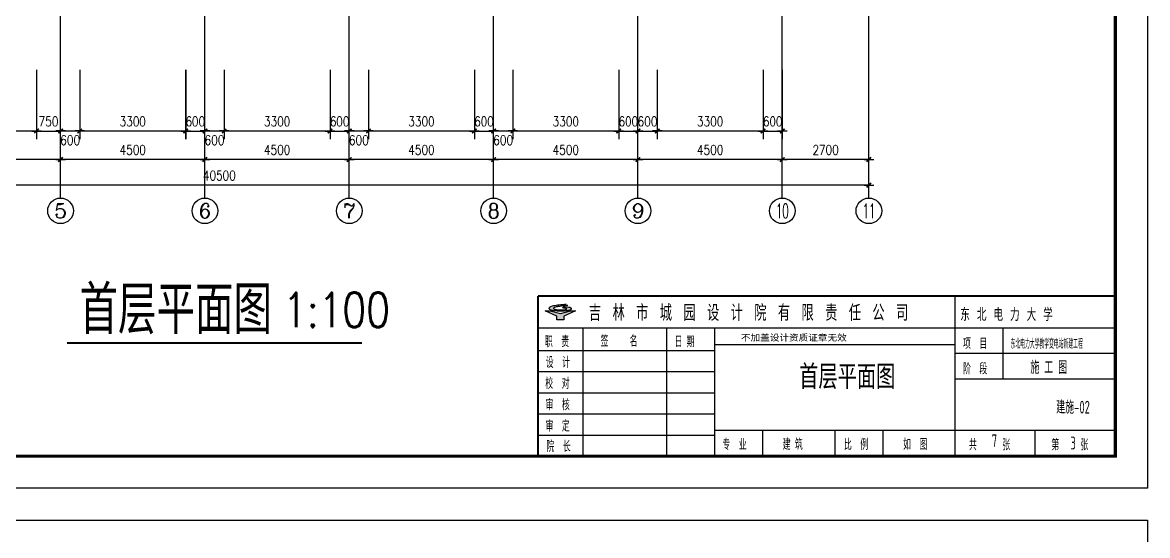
# Model space of a CAD drawing. Extents: x -354 to 59046, y -31184 to 54816.
# Drawn here: x 23974 to 59046, y 11341 to 27344 of the extents above; entities that cross this region are included whole.
import ezdxf
from ezdxf.enums import TextEntityAlignment as Align

# ---------------------------------------------------------------- set-up
doc = ezdxf.new("R2010")
doc.units = 0
doc.header["$LTSCALE"] = 1000
doc.header["$MEASUREMENT"] = 0
doc.layers.get('0').update_dxf_attribs({"linetype": 'CONTINUOUS'})
doc.layers.get('DEFPOINTS').update_dxf_attribs({"linetype": 'CONTINUOUS'})
for name, color, linetype in [('AXIS', 3, 'CONTINUOUS'), ('AXIS_TEXT', 7, 'CONTINUOUS'), ('DOTE', 1, 'CONTINUOUS'), ('PUB_DIM', 3, 'CONTINUOUS'), ('PUB_TEXT', 7, 'CONTINUOUS'), ('PUB_TITLE', 4, 'CONTINUOUS'), ('WALL', 7, 'CONTINUOUS'), ('图层3', 30, 'CONTINUOUS'), ('图层4', 240, 'CONTINUOUS'), ('图框外框__细线', 253, 'CONTINUOUS'), ('尺寸线及数字', 253, 'CONTINUOUS'), ('楼板编号', 7, 'CONTINUOUS')]:
    doc.layers.add(name, color=color, linetype=linetype)
doc.styles.add('_HZTXT', font='txt.shx', dxfattribs={"width": 0.8, "bigfont": 'hztxt.shx'})
doc.styles.add('COMPLEX', font='COMPLEX')
doc.styles.add('DIM_FONT', font='txt.shx', dxfattribs={"width": 0.8, "bigfont": 'hztxt.shx'})
doc.styles.add('HT64F', font='txt.shx', dxfattribs={"width": 0.8, "bigfont": 'ht64f.shx'})
doc.styles.add('线体', font='gbxwxt.shx', dxfattribs={"width": 0.85, "height": 250, "bigfont": 'gbhzfs.shx'})
doc.dimstyles.new('AXIS', dxfattribs={"dimtxt": 300, "dimasz": 1, "dimexe": 250, "dimexo": 300, "dimgap": 150, "dimtad": 1, "dimdec": 0, "dimzin": 0, "dimdsep": 46, "dimtxsty": 'DIM_FONT', "dimblk": '_DIMX', "dimcen": 0.09, "dimse1": 1, "dimse2": 1, "dimclrt": 7, "dimadec": 0, "dimazin": 0, "dimtfac": 1, "dimtdec": 0, "dimtix": 1, "dimtmove": 2, "dimatfit": 3, "dimldrblk": '_DIMX', "dimfxl": 0, "dimtolj": 1, "dimtzin": 0, "dimarcsym": 0})
doc.dimstyles.new('DIMA', dxfattribs={"dimtxt": 300, "dimasz": 1, "dimexe": 250, "dimexo": 300, "dimgap": 150, "dimtad": 1, "dimdec": 0, "dimzin": 0, "dimdsep": 46, "dimtxsty": 'DIM_FONT', "dimblk": '_DIMX', "dimcen": 0.09, "dimse1": 1, "dimclrt": 7, "dimadec": 0, "dimazin": 0, "dimtfac": 1, "dimtdec": 0, "dimtix": 1, "dimtmove": 2, "dimatfit": 3, "dimldrblk": '_DIMX', "dimfxl": 0, "dimtolj": 1, "dimtzin": 0, "dimarcsym": 0})
doc.dimstyles.new('DIMB', dxfattribs={"dimtxt": 300, "dimasz": 1, "dimexe": 250, "dimexo": 300, "dimgap": 150, "dimtad": 1, "dimdec": 0, "dimzin": 0, "dimdsep": 46, "dimtxsty": 'DIM_FONT', "dimblk": '_DIMX', "dimcen": 0.09, "dimse2": 1, "dimclrt": 7, "dimadec": 0, "dimazin": 0, "dimtfac": 1, "dimtdec": 0, "dimtix": 1, "dimtmove": 2, "dimatfit": 3, "dimldrblk": '_DIMX', "dimfxl": 0, "dimtolj": 1, "dimtzin": 0, "dimarcsym": 0})
doc.dimstyles.new('DIMN', dxfattribs={"dimtxt": 300, "dimasz": 1, "dimexe": 250, "dimexo": 300, "dimgap": 150, "dimtad": 1, "dimdec": 0, "dimzin": 0, "dimdsep": 46, "dimtxsty": 'DIM_FONT', "dimblk": '_DIMX', "dimcen": 0.09, "dimclrt": 7, "dimadec": 0, "dimazin": 0, "dimtfac": 1, "dimtdec": 0, "dimtix": 1, "dimtmove": 2, "dimatfit": 3, "dimldrblk": '_DIMX', "dimfxl": 0, "dimtolj": 1, "dimtzin": 0, "dimarcsym": 0})

# ---------------------------------------------------------------- blocks, each defined once
blk = doc.blocks.new('_AXISO')
blk.add_circle((0, 0), 0.5)
at = {"layer": 'AXIS_TEXT', "style": 'COMPLEX', "width": 1.041667}
blk.add_attdef('A', text='', height=0.56, dxfattribs=at).set_placement((-0.25, -0.28), (0.25, -0.28), align=Align.FIT)
blk = doc.blocks.new('_DIMX')
blk.add_line((-150, 0), (150, 0))
at = {"const_width": 50}
blk.add_lwpolyline([(-70, -70), (70, 70)], dxfattribs=at)
blk = doc.blocks.new('*D17')
at = {"layer": 'AXIS', "color": 0, "lineweight": -2}
blk.add_line((50360, 23069), (47662, 23069), dxfattribs=at)
at = {"layer": 'DEFPOINTS', "color": 0}
for p in [(47661, 26169), (50361, 26169), (47661, 23069)]:
    blk.add_point(p, dxfattribs=at)
at = {"layer": 'AXIS', "color": 0, "lineweight": -2, "rotation": 180}
blk.add_blockref('_DIMX', (47661, 23069), dxfattribs=at)
at = {"layer": 'AXIS', "color": 0, "lineweight": -2}
blk.add_blockref('_DIMX', (50361, 23069), dxfattribs=at)
at = {"layer": 'AXIS', "color": 7, "insert": (49011, 23369), "char_height": 300, "attachment_point": 5, "style": 'DIM_FONT'}
blk.add_mtext('\\A1;2700', dxfattribs=at)
blk = doc.blocks.new('*D18')
at = {"layer": 'AXIS', "color": 0, "lineweight": -2}
blk.add_line((47660, 23069), (43162, 23069), dxfattribs=at)
at = {"layer": 'DEFPOINTS', "color": 0}
for p in [(43161, 25936), (47661, 25936), (43161, 23069)]:
    blk.add_point(p, dxfattribs=at)
at = {"layer": 'AXIS', "color": 0, "lineweight": -2, "rotation": 180}
blk.add_blockref('_DIMX', (43161, 23069), dxfattribs=at)
at = {"layer": 'AXIS', "color": 0, "lineweight": -2}
blk.add_blockref('_DIMX', (47661, 23069), dxfattribs=at)
at = {"layer": 'AXIS', "color": 7, "insert": (45411, 23369), "char_height": 300, "attachment_point": 5, "style": 'DIM_FONT'}
blk.add_mtext('\\A1;4500', dxfattribs=at)
blk = doc.blocks.new('*D19')
at = {"layer": 'AXIS', "color": 0, "lineweight": -2}
blk.add_line((43160, 23069), (38662, 23069), dxfattribs=at)
at = {"layer": 'DEFPOINTS', "color": 0}
for p in [(38661, 25936), (43161, 25936), (38661, 23069)]:
    blk.add_point(p, dxfattribs=at)
at = {"layer": 'AXIS', "color": 0, "lineweight": -2, "rotation": 180}
blk.add_blockref('_DIMX', (38661, 23069), dxfattribs=at)
at = {"layer": 'AXIS', "color": 0, "lineweight": -2}
blk.add_blockref('_DIMX', (43161, 23069), dxfattribs=at)
at = {"layer": 'AXIS', "color": 7, "insert": (40911, 23369), "char_height": 300, "attachment_point": 5, "style": 'DIM_FONT'}
blk.add_mtext('\\A1;4500', dxfattribs=at)
blk = doc.blocks.new('*D20')
at = {"layer": 'AXIS', "color": 0, "lineweight": -2}
blk.add_line((38660, 23069), (34162, 23069), dxfattribs=at)
at = {"layer": 'DEFPOINTS', "color": 0}
for p in [(34161, 25936), (38661, 25936), (34161, 23069)]:
    blk.add_point(p, dxfattribs=at)
at = {"layer": 'AXIS', "color": 0, "lineweight": -2, "rotation": 180}
blk.add_blockref('_DIMX', (34161, 23069), dxfattribs=at)
at = {"layer": 'AXIS', "color": 0, "lineweight": -2}
blk.add_blockref('_DIMX', (38661, 23069), dxfattribs=at)
at = {"layer": 'AXIS', "color": 7, "insert": (36411, 23369), "char_height": 300, "attachment_point": 5, "style": 'DIM_FONT'}
blk.add_mtext('\\A1;4500', dxfattribs=at)
blk = doc.blocks.new('*D21')
at = {"layer": 'AXIS', "color": 0, "lineweight": -2}
blk.add_line((34160, 23069), (29662, 23069), dxfattribs=at)
at = {"layer": 'DEFPOINTS', "color": 0}
for p in [(29661, 25936), (34161, 25936), (29661, 23069)]:
    blk.add_point(p, dxfattribs=at)
at = {"layer": 'AXIS', "color": 0, "lineweight": -2, "rotation": 180}
blk.add_blockref('_DIMX', (29661, 23069), dxfattribs=at)
at = {"layer": 'AXIS', "color": 0, "lineweight": -2}
blk.add_blockref('_DIMX', (34161, 23069), dxfattribs=at)
at = {"layer": 'AXIS', "color": 7, "insert": (31911, 23369), "char_height": 300, "attachment_point": 5, "style": 'DIM_FONT'}
blk.add_mtext('\\A1;4500', dxfattribs=at)
blk = doc.blocks.new('*D22')
at = {"layer": 'AXIS', "color": 0, "lineweight": -2}
blk.add_line((29660, 23069), (25162, 23069), dxfattribs=at)
at = {"layer": 'DEFPOINTS', "color": 0}
for p in [(25161, 25936), (29661, 25936), (25161, 23069)]:
    blk.add_point(p, dxfattribs=at)
at = {"layer": 'AXIS', "color": 0, "lineweight": -2, "rotation": 180}
blk.add_blockref('_DIMX', (25161, 23069), dxfattribs=at)
at = {"layer": 'AXIS', "color": 0, "lineweight": -2}
blk.add_blockref('_DIMX', (29661, 23069), dxfattribs=at)
at = {"layer": 'AXIS', "color": 7, "insert": (27411, 23369), "char_height": 300, "attachment_point": 5, "style": 'DIM_FONT'}
blk.add_mtext('\\A1;4500', dxfattribs=at)
blk = doc.blocks.new('*D23')
at = {"layer": 'AXIS', "color": 0, "lineweight": -2}
blk.add_line((25160, 23069), (20362, 23069), dxfattribs=at)
at = {"layer": 'DEFPOINTS', "color": 0}
for p in [(20361, 25936), (25161, 25936), (20361, 23069)]:
    blk.add_point(p, dxfattribs=at)
at = {"layer": 'AXIS', "color": 0, "lineweight": -2, "rotation": 180}
blk.add_blockref('_DIMX', (20361, 23069), dxfattribs=at)
at = {"layer": 'AXIS', "color": 0, "lineweight": -2}
blk.add_blockref('_DIMX', (25161, 23069), dxfattribs=at)
at = {"layer": 'AXIS', "color": 7, "insert": (22761, 23369), "char_height": 300, "attachment_point": 5, "style": 'DIM_FONT'}
blk.add_mtext('\\A1;4800', dxfattribs=at)
blk = doc.blocks.new('*D27')
at = {"layer": 'AXIS', "color": 0, "lineweight": -2}
blk.add_line((50360, 22269), (9862, 22269), dxfattribs=at)
at = {"layer": 'DEFPOINTS', "color": 0}
for p in [(9861, 26169), (50361, 26169), (9861, 22269)]:
    blk.add_point(p, dxfattribs=at)
at = {"layer": 'AXIS', "color": 0, "lineweight": -2, "rotation": 180}
blk.add_blockref('_DIMX', (9861, 22269), dxfattribs=at)
at = {"layer": 'AXIS', "color": 0, "lineweight": -2}
blk.add_blockref('_DIMX', (50361, 22269), dxfattribs=at)
at = {"layer": 'AXIS', "color": 7, "insert": (30111, 22569), "char_height": 300, "attachment_point": 5, "style": 'DIM_FONT'}
blk.add_mtext('\\A1;40500', dxfattribs=at)
blk = doc.blocks.new('*D114')
at = {"layer": 'DEFPOINTS', "color": 0}
for p in [(24411, 26169), (25161, 26169), (25161, 23959)]:
    blk.add_point(p, dxfattribs=at)
at = {"layer": 'PUB_DIM', "color": 0, "lineweight": -2}
for p, q in [((24411, 25869), (24411, 23709)), ((24410, 23959), (24409, 23959)), ((24411, 23959), (25161, 23959)), ((25162, 23959), (25163, 23959))]:
    blk.add_line(p, q, dxfattribs=at)
blk.add_blockref('_DIMX', (24411, 23959), dxfattribs=at)
at = {"layer": 'PUB_DIM', "color": 0, "lineweight": -2, "rotation": 180}
blk.add_blockref('_DIMX', (25161, 23959), dxfattribs=at)
at = {"layer": 'PUB_DIM', "color": 7, "insert": (24786, 24259), "char_height": 300, "attachment_point": 5, "style": 'DIM_FONT'}
blk.add_mtext('\\A1;750', dxfattribs=at)
blk = doc.blocks.new('*D117')
at = {"layer": 'DEFPOINTS', "color": 0}
for p in [(29061, 26169), (29661, 26169), (29661, 23959)]:
    blk.add_point(p, dxfattribs=at)
at = {"layer": 'PUB_DIM', "color": 0, "lineweight": -2}
for p, q in [((29061, 25869), (29061, 23709)), ((29060, 23959), (29059, 23959)), ((29061, 23959), (29661, 23959)), ((29662, 23959), (29663, 23959))]:
    blk.add_line(p, q, dxfattribs=at)
blk.add_blockref('_DIMX', (29061, 23959), dxfattribs=at)
at = {"layer": 'PUB_DIM', "color": 0, "lineweight": -2, "rotation": 180}
blk.add_blockref('_DIMX', (29661, 23959), dxfattribs=at)
at = {"layer": 'PUB_DIM', "color": 7, "insert": (29361, 24259), "char_height": 300, "attachment_point": 5, "style": 'DIM_FONT'}
blk.add_mtext('\\A1;600', dxfattribs=at)
blk = doc.blocks.new('*D120')
at = {"layer": 'DEFPOINTS', "color": 0}
for p in [(33561, 26169), (34161, 26169), (34161, 23959)]:
    blk.add_point(p, dxfattribs=at)
at = {"layer": 'PUB_DIM', "color": 0, "lineweight": -2}
for p, q in [((33561, 25869), (33561, 23709)), ((33560, 23959), (33559, 23959)), ((33561, 23959), (34161, 23959)), ((34162, 23959), (34163, 23959))]:
    blk.add_line(p, q, dxfattribs=at)
blk.add_blockref('_DIMX', (33561, 23959), dxfattribs=at)
at = {"layer": 'PUB_DIM', "color": 0, "lineweight": -2, "rotation": 180}
blk.add_blockref('_DIMX', (34161, 23959), dxfattribs=at)
at = {"layer": 'PUB_DIM', "color": 7, "insert": (33861, 24259), "char_height": 300, "attachment_point": 5, "style": 'DIM_FONT'}
blk.add_mtext('\\A1;600', dxfattribs=at)
blk = doc.blocks.new('*D123')
at = {"layer": 'DEFPOINTS', "color": 0}
for p in [(38061, 26169), (38661, 26169), (38661, 23959)]:
    blk.add_point(p, dxfattribs=at)
at = {"layer": 'PUB_DIM', "color": 0, "lineweight": -2}
for p, q in [((38061, 25869), (38061, 23709)), ((38060, 23959), (38059, 23959)), ((38061, 23959), (38661, 23959)), ((38662, 23959), (38663, 23959))]:
    blk.add_line(p, q, dxfattribs=at)
blk.add_blockref('_DIMX', (38061, 23959), dxfattribs=at)
at = {"layer": 'PUB_DIM', "color": 0, "lineweight": -2, "rotation": 180}
blk.add_blockref('_DIMX', (38661, 23959), dxfattribs=at)
at = {"layer": 'PUB_DIM', "color": 7, "insert": (38361, 24259), "char_height": 300, "attachment_point": 5, "style": 'DIM_FONT'}
blk.add_mtext('\\A1;600', dxfattribs=at)
blk = doc.blocks.new('*D126')
at = {"layer": 'DEFPOINTS', "color": 0}
for p in [(42561, 26169), (43161, 26169), (43161, 23959)]:
    blk.add_point(p, dxfattribs=at)
at = {"layer": 'PUB_DIM', "color": 0, "lineweight": -2}
for p, q in [((42561, 25869), (42561, 23709)), ((42560, 23959), (42559, 23959)), ((42561, 23959), (43161, 23959)), ((43162, 23959), (43163, 23959))]:
    blk.add_line(p, q, dxfattribs=at)
blk.add_blockref('_DIMX', (42561, 23959), dxfattribs=at)
at = {"layer": 'PUB_DIM', "color": 0, "lineweight": -2, "rotation": 180}
blk.add_blockref('_DIMX', (43161, 23959), dxfattribs=at)
at = {"layer": 'PUB_DIM', "color": 7, "insert": (42861, 24259), "char_height": 300, "attachment_point": 5, "style": 'DIM_FONT'}
blk.add_mtext('\\A1;600', dxfattribs=at)
blk = doc.blocks.new('*D130')
at = {"layer": 'DEFPOINTS', "color": 0}
for p in [(43161, 26169), (43761, 26169), (43761, 23959)]:
    blk.add_point(p, dxfattribs=at)
at = {"layer": 'PUB_DIM', "color": 0, "lineweight": -2}
for p, q in [((43761, 25869), (43761, 23709)), ((43160, 23959), (43159, 23959)), ((43161, 23959), (43761, 23959)), ((43762, 23959), (43763, 23959))]:
    blk.add_line(p, q, dxfattribs=at)
blk.add_blockref('_DIMX', (43161, 23959), dxfattribs=at)
at = {"layer": 'PUB_DIM', "color": 0, "lineweight": -2, "rotation": 180}
blk.add_blockref('_DIMX', (43761, 23959), dxfattribs=at)
at = {"layer": 'PUB_DIM', "color": 7, "insert": (43461, 24259), "char_height": 300, "attachment_point": 5, "style": 'DIM_FONT'}
blk.add_mtext('\\A1;600', dxfattribs=at)
blk = doc.blocks.new('*D131')
at = {"layer": 'DEFPOINTS', "color": 0}
for p in [(47061, 26169), (47661, 26169), (47661, 23959)]:
    blk.add_point(p, dxfattribs=at)
at = {"layer": 'PUB_DIM', "color": 0, "lineweight": -2}
for p, q in [((47061, 25869), (47061, 23709)), ((47661, 25869), (47661, 23709)), ((47060, 23959), (47059, 23959)), ((47061, 23959), (47661, 23959)), ((47662, 23959), (47663, 23959))]:
    blk.add_line(p, q, dxfattribs=at)
blk.add_blockref('_DIMX', (47061, 23959), dxfattribs=at)
at = {"layer": 'PUB_DIM', "color": 0, "lineweight": -2, "rotation": 180}
blk.add_blockref('_DIMX', (47661, 23959), dxfattribs=at)
at = {"layer": 'PUB_DIM', "color": 7, "insert": (47361, 24259), "char_height": 300, "attachment_point": 5, "style": 'DIM_FONT'}
blk.add_mtext('\\A1;600', dxfattribs=at)

msp = doc.modelspace()

# ---------------------------------------------------------------- hatches: boundary and pattern name
at = {"layer": '图层3'}
msp.add_hatch(color=256, dxfattribs=at).paths.add_polyline_path([(40741.6, 18263.1), (41057.7, 18349.3), (41216.9, 18349.3), (40847, 18180.1), (40847, 18069.4), (40636.3, 18069.4), (40636.3, 18180.1), (40266.3, 18349.3), (40425.6, 18349.3)])
at = {"layer": '图层4'}
h = msp.add_hatch(color=256, dxfattribs=at)
edge = h.paths.add_edge_path()
edge.add_line((40927.8, 18545.6), (40971.6, 18526.7))
edge.add_spline(control_points=[(40971.6, 18526.7), (40918, 18522.6), (40827.6, 18515.8), (40698.7, 18495.1), (40612.2, 18481.8), (40528.5, 18445.9), (40539.2, 18404), (40562.2, 18391.5), (40619, 18376.1), (40703.2, 18369.4), (40803.8, 18368), (40876.9, 18376.5), (40918.4, 18389.4), (40936.2, 18400.4), (40945.7, 18424.2), (40908.1, 18435), (40865.1, 18443.7), (40830.3, 18446.9), (40804.3, 18449.2)], knot_values=[0, 0, 0, 0, 162.1869406, 273.6655728, 380.5717205, 458.1687302, 471.0362977, 501.5886404, 529.369956, 650.4585727, 751.0536082, 831.6718822, 870.4500364, 879.9550919, 894.1743099, 934.6983278, 960.3119247, 1036.7310484, 1036.7310484, 1036.7310484, 1036.7310484], degree=3, periodic=0)
edge.add_line((40804.3, 18449.2), (40841, 18470.7))
edge.add_spline(control_points=[(40841, 18470.7), (40870.3, 18470.2), (40924.7, 18469.2), (41002.6, 18458.6), (41058.3, 18445.3), (41089.5, 18426.2), (41097.8, 18404.2), (41055.8, 18380.6), (41002.1, 18366.1), (40888, 18352.4), (40738.9, 18347.8), (40577.4, 18353.9), (40462.6, 18372.6), (40403.5, 18395.6), (40385.3, 18421.8), (40392.9, 18457), (40450.7, 18484.5), (40551, 18507.2), (40716.1, 18533.9), (40849.6, 18541.3), (40927.8, 18545.6)], knot_values=[0, 0, 0, 0, 87.8776101, 163.0886305, 235.205895, 259.6570408, 268.0960978, 300.4574774, 369.1927398, 455.5663842, 633.9029509, 822.0119926, 937.7550656, 981.9030713, 1009.7968659, 1022.8003827, 1084.867826, 1177.174123, 1343.6163742, 1579.2247415, 1579.2247415, 1579.2247415, 1579.2247415], degree=3, periodic=0)

# ---------------------------------------------------------------- linework, layer by layer
at = {"const_width": 60}
msp.add_lwpolyline([(25364, 17348), (34562.4, 17348)], dxfattribs=at)
at = {"layer": 'AXIS'}
for p, q in [((25160.8, 21868.9), (25160.8, 25868.9)), ((29660.8, 21868.9), (29660.8, 25868.9)), ((34160.8, 21868.9), (34160.8, 25868.9)), ((38660.8, 21868.9), (38660.8, 25868.9)), ((43160.8, 21868.9), (43160.8, 25868.9)), ((47660.8, 21868.9), (47660.8, 25868.9)), ((50360.8, 21868.9), (50360.8, 25868.9))]:
    msp.add_line(p, q, dxfattribs=at)
at = {"layer": 'DOTE'}
for p, q in [((25160.8, 25868.9), (25160.8, 43630.1)), ((29660.8, 25868.9), (29660.8, 43630.1)), ((34160.8, 25868.9), (34160.8, 43630.1)), ((38660.8, 25868.9), (38660.8, 43630.1)), ((43160.8, 25868.9), (43160.8, 43630.1)), ((47660.8, 25868.9), (47660.8, 43630.1)), ((50360.8, 25868.9), (50360.8, 43630.1))]:
    msp.add_line(p, q, dxfattribs=at)
at = {"layer": 'PUB_TITLE'}
for points in [[(-353.5, 12816.4), (-353.5, 54816.4), (59046.5, 54816.4), (59046.5, 12816.4)], [(-353.5, -30183.6), (-353.5, 11816.4), (59046.5, 11816.4), (59046.5, -30183.6)]]:
    msp.add_lwpolyline(points, close=True, dxfattribs=at)
at = {"layer": 'PUB_TITLE', "const_width": 100}
msp.add_lwpolyline([(2146.5, 13816.4), (58046.5, 13816.4), (58046.5, 53816.4), (2146.5, 53816.4)], close=True, dxfattribs=at)
at = {"layer": '图层3'}
for p, q in [((40636.3, 18180.1), (40266.3, 18349.3)), ((40266.3, 18349.3), (40425.6, 18349.3)), ((40425.6, 18349.3), (40741.6, 18263.1)), ((40741.6, 18263.1), (41057.7, 18349.3)), ((41216.9, 18349.3), (40847, 18180.1)), ((41057.7, 18349.3), (41216.9, 18349.3)), ((40636.3, 18069.4), (40636.3, 18180.1)), ((40847, 18069.4), (40636.3, 18069.4)), ((40847, 18180.1), (40847, 18069.4))]:
    msp.add_line(p, q, dxfattribs=at)
at = {"layer": '图层4'}
msp.add_line((40804.3, 18449.2), (40841, 18470.7), dxfattribs=at)
for points in [[(40927.8, 18545.6), (40692.9, 18527.7), (40528.6, 18501.4), (40439.5, 18477.2), (40389.9, 18439.8), (40387.6, 18427), (40401.1, 18402.6), (40440.3, 18382.2), (40553.8, 18359.6), (40741.6, 18349.9), (40919.8, 18357), (41005.4, 18368.6), (41070.8, 18389.9), (41093.9, 18412.5), (41091.2, 18420.5), (41072.3, 18436), (41003.4, 18457.3), (40928.9, 18467.3), (40841, 18470.7)], [(40804.3, 18449.2), (40880.2, 18440.4), (40905.2, 18435.2), (40939.5, 18413.6), (40934.4, 18400.3), (40926.7, 18394.7), (40890.3, 18381.5), (40810.4, 18370.3), (40709.8, 18370.3), (40589.6, 18384.4), (40563, 18392.5), (40538.5, 18410.8), (40535.1, 18423.2), (40595.5, 18472), (40699.8, 18495.4), (40810.1, 18511.7), (40971.6, 18526.7)]]:
    msp.add_spline(points, degree=3, dxfattribs=at)
at = {"layer": '图框外框__细线'}
for p, q in [((53046.5, 13816.4), (53046.5, 18816.4)), ((41446.5, 17816.4), (41446.5, 13816.4)), ((44046.5, 17816.4), (44046.5, 13816.4)), ((45546.5, 17816.4), (45546.5, 13816.4)), ((54546.5, 16216.4), (54546.5, 17816.4)), ((53046.5, 17290.3), (45546.5, 17290.3)), ((40046.5, 17116.4), (45546.5, 17116.4)), ((58046.5, 17016.4), (53046.5, 17016.4)), ((40046.5, 16456.4), (45546.5, 16456.4)), ((58046.5, 16216.4), (53046.5, 16216.4)), ((40046.5, 15796.4), (45546.5, 15796.4)), ((40046.5, 15136.4), (45546.5, 15136.4)), ((40046.5, 14476.4), (45546.5, 14476.4)), ((58046.5, 14616.4), (45546.5, 14616.4)), ((47046.5, 14616.4), (47046.5, 13816.4)), ((49296.5, 14616.4), (49296.5, 13816.4)), ((50796.5, 14616.4), (50796.5, 13816.4)), ((55546.5, 13816.4), (55546.5, 14616.4)), ((58046.5, 13816.4), (40046.5, 13816.4))]:
    msp.add_line(p, q, dxfattribs=at)
for points, const_width in [([(58046.5, 18816.4), (40046.5, 18816.4)], 60), ([(40046.5, 18816.4), (40046.5, 13816.4)], 60), ([(58046.5, 17816.4), (40046.5, 17816.4)], 45)]:
    msp.add_lwpolyline(points, dxfattribs=dict(at, const_width=const_width))
at = {"layer": '楼板编号'}
msp.add_line((58046.5, 18816.4), (58046.5, 13816.4), dxfattribs=at)

# ---------------------------------------------------------------- block references
at = {"layer": 'AXIS'}
ref = msp.add_blockref('_AXISO', (25160.8, 21468.9), dxfattribs=dict(at, xscale=800, yscale=800, zscale=800))
ref.add_attrib('A', '5', dxfattribs={"layer": 'AXIS_TEXT', "height": 448, "style": 'COMPLEX', "width": 1.339286}).set_placement((24960.8, 21244.9), (25360.8, 21244.9), align=Align.FIT)
ref = msp.add_blockref('_AXISO', (29660.8, 21468.9), dxfattribs=dict(at, xscale=800, yscale=800, zscale=800))
ref.add_attrib('A', '6', dxfattribs={"layer": 'AXIS_TEXT', "height": 448, "style": 'COMPLEX', "width": 1.339286}).set_placement((29460.8, 21244.9), (29860.8, 21244.9), align=Align.FIT)
ref = msp.add_blockref('_AXISO', (34160.8, 21468.9), dxfattribs=dict(at, xscale=800, yscale=800, zscale=800))
ref.add_attrib('A', '7', dxfattribs={"layer": 'AXIS_TEXT', "height": 448, "style": 'COMPLEX', "width": 1.339286}).set_placement((33960.8, 21244.9), (34360.8, 21244.9), align=Align.FIT)
ref = msp.add_blockref('_AXISO', (38660.8, 21468.9), dxfattribs=dict(at, xscale=800, yscale=800, zscale=800))
ref.add_attrib('A', '8', dxfattribs={"layer": 'AXIS_TEXT', "height": 448, "style": 'COMPLEX', "width": 1.339286}).set_placement((38460.8, 21244.9), (38860.8, 21244.9), align=Align.FIT)
ref = msp.add_blockref('_AXISO', (43160.8, 21468.9), dxfattribs=dict(at, xscale=800, yscale=800, zscale=800))
ref.add_attrib('A', '9', dxfattribs={"layer": 'AXIS_TEXT', "height": 448, "style": 'COMPLEX', "width": 1.339286}).set_placement((42960.8, 21244.9), (43360.8, 21244.9), align=Align.FIT)
ref = msp.add_blockref('_AXISO', (47660.8, 21468.9), dxfattribs=dict(at, xscale=800, yscale=800, zscale=800))
ref.add_attrib('A', '10', dxfattribs={"layer": 'AXIS_TEXT', "height": 448, "style": 'COMPLEX', "width": 0.646552}).set_placement((47460.8, 21244.9), (47860.8, 21244.9), align=Align.FIT)
ref = msp.add_blockref('_AXISO', (50360.8, 21468.9), dxfattribs=dict(at, xscale=800, yscale=800, zscale=800))
ref.add_attrib('A', '11', dxfattribs={"layer": 'AXIS_TEXT', "height": 448, "style": 'COMPLEX', "width": 0.78125}).set_placement((50160.8, 21244.9), (50560.8, 21244.9), align=Align.FIT)

# ---------------------------------------------------------------- texts
at = {"layer": 'PUB_TEXT', "style": '_HZTXT', "width": 0.8}
for s, height, p in [('首层平面图', 1500, (25752, 17629.8)), ('1:100', 1080, (32095.6, 17839.1)), ('首层平面图', 750, (48187.2, 15913.8))]:
    msp.add_text(s, height=height, dxfattribs=at).set_placement(p)
at = {"layer": 'PUB_TEXT', "color": 4, "style": '线体'}
for s, height, width, p in [('职  责', 350, 0.7, (40261.9, 17215.7)), ('签     名', 350, 0.7, (41993.3, 17231.4)), ('日 期', 350, 0.7, (44304.4, 17214.8)), ('不加盖设计资质证章无效', 200, 2, (46370.9, 17395.3)), ('项  目', 350, 0.7, (53295.5, 17157.2)), ('设  计', 350, 0.7, (40286.9, 16569.7)), ('阶  段', 350, 0.7, (53294.3, 16369.7)), ('校  对', 350, 0.7, (40272.5, 15914)), ('审  核', 350, 0.7, (40278.9, 15243.2)), ('审  定', 350, 0.7, (40278.9, 14583.2)), ('专  业', 350, 0.7, (45794.6, 14004.5)), ('建 筑', 350, 0.7, (47675.7, 14013.8)), ('比  例', 350, 0.7, (49583.2, 14006.4)), ('如  图', 350, 0.7, (51428, 14013.8)), ('共      张', 350, 0.7, (53479.9, 13997.8)), ('第     张', 350, 0.7, (56050.2, 13997.8)), ('院  长', 350, 0.7, (40309, 13949.1))]:
    msp.add_text(s, height=height, dxfattribs=dict(at, width=width)).set_placement(p)
at = {"layer": 'WALL', "color": 7, "style": '线体', "width": 0.7}
for s, p in [('施 工 图', (55397, 16384.6)), ('建施-02', (56200.7, 15144.3)), ('7', (54189.5, 14098.7)), ('3', (56644.3, 14026.6))]:
    msp.add_text(s, height=400, dxfattribs=at).set_placement(p)
at = {"layer": '图框外框__细线', "style": 'HT64F', "width": 0.8}
msp.add_text('吉 林 市 城 园 设 计 院 有 限 责 任 公 司', height=500, dxfattribs=at).set_placement((41632.4, 18036.9))
at = {"layer": '尺寸线及数字', "style": '线体'}
msp.add_text('东 北 电 力 大 学', height=400, dxfattribs=at).set_placement((53209.4, 18032.9))
at = {"layer": '尺寸线及数字', "style": '线体', "width": 0.5}
msp.add_text('东北电力大学教学变电站新建工程', height=300, dxfattribs=at).set_placement((54778.1, 17171.4))

# ---------------------------------------------------------------- dimensions: what is measured, and where the dimension line sits
at = {"layer": 'AXIS'}
for p2, distance, picture, middle in [((9860.8, 26168.9), 3900, '*D27', (30110.8, 22568.9)), ((47660.8, 26168.9), 3100, '*D17', (49010.8, 23368.9))]:
    dim = msp.add_aligned_dim(p1=(50360.8, 26168.9), p2=p2, distance=distance, dimstyle='AXIS', dxfattribs=at)
    dim.commit()
    dim.dimension.update_dxf_attribs({"geometry": picture, "text_midpoint": middle})
for base, p1, p2, picture, middle in [((20360.8, 23068.9), (25160.8, 25936.4), (20360.8, 25936.4), '*D23', (22760.8, 23368.9)), ((25160.8, 23068.9), (29660.8, 25936.4), (25160.8, 25936.4), '*D22', (27410.8, 23368.9)), ((29660.8, 23068.9), (34160.8, 25936.4), (29660.8, 25936.4), '*D21', (31910.8, 23368.9)), ((34160.8, 23068.9), (38660.8, 25936.4), (34160.8, 25936.4), '*D20', (36410.8, 23368.9)), ((38660.8, 23068.9), (43160.8, 25936.4), (38660.8, 25936.4), '*D19', (40910.8, 23368.9)), ((43160.8, 23068.9), (47660.8, 25936.4), (43160.8, 25936.4), '*D18', (45410.8, 23368.9))]:
    dim = msp.add_linear_dim(base=base, p1=p1, p2=p2, dimstyle='AXIS', dxfattribs=at)
    dim.commit()
    dim.dimension.update_dxf_attribs({"geometry": picture, "text_midpoint": middle})
at = {"layer": 'PUB_DIM'}
for p1, p2 in [((21110.8, 26168.9), (24410.8, 26168.9)), ((25760.8, 26168.9), (29060.8, 26168.9)), ((30260.8, 26168.9), (33560.8, 26168.9)), ((34760.8, 26168.9), (38060.8, 26168.9)), ((39260.8, 26168.9), (42560.8, 26168.9)), ((43760.8, 26168.9), (47060.8, 26168.9))]:
    msp.add_aligned_dim(p1=p1, p2=p2, distance=-2209.5, dimstyle='DIMN', dxfattribs=at).render()
for p1, p2, dimstyle, picture, middle in [((24410.8, 26168.9), (25160.8, 26168.9), 'DIMB', '*D114', (24785.8, 24259.4)), ((29060.8, 26168.9), (29660.8, 26168.9), 'DIMB', '*D117', (29360.8, 24259.4)), ((33560.8, 26168.9), (34160.8, 26168.9), 'DIMB', '*D120', (33860.8, 24259.4)), ((38060.8, 26168.9), (38660.8, 26168.9), 'DIMB', '*D123', (38360.8, 24259.4)), ((42560.8, 26168.9), (43160.8, 26168.9), 'DIMB', '*D126', (42860.8, 24259.4)), ((43160.8, 26168.9), (43760.8, 26168.9), 'DIMA', '*D130', (43460.8, 24259.4)), ((47060.8, 26168.9), (47660.8, 26168.9), 'DIMN', '*D131', (47360.8, 24259.4))]:
    dim = msp.add_aligned_dim(p1=p1, p2=p2, distance=-2209.5, dimstyle=dimstyle, dxfattribs=at)
    dim.commit()
    dim.dimension.update_dxf_attribs({"geometry": picture, "text_midpoint": middle})
for base, p1, p2, location in [((25760.8, 23959.4), (25160.8, 26168.9), (25760.8, 26168.9), (25460.8, 23671.4)), ((30260.8, 23959.4), (29660.8, 26168.9), (30260.8, 26168.9), (29960.8, 23671.4)), ((34760.8, 23959.4), (34160.8, 26168.9), (34760.8, 26168.9), (34460.8, 23671.4)), ((39260.8, 23959.4), (38660.8, 26168.9), (39260.8, 26168.9), (38960.8, 23671.4))]:
    msp.add_linear_dim(base=base, p1=p1, p2=p2, angle=0, location=location, dimstyle='DIMA', dxfattribs=at).render()

doc.saveas('drawing.dxf')
